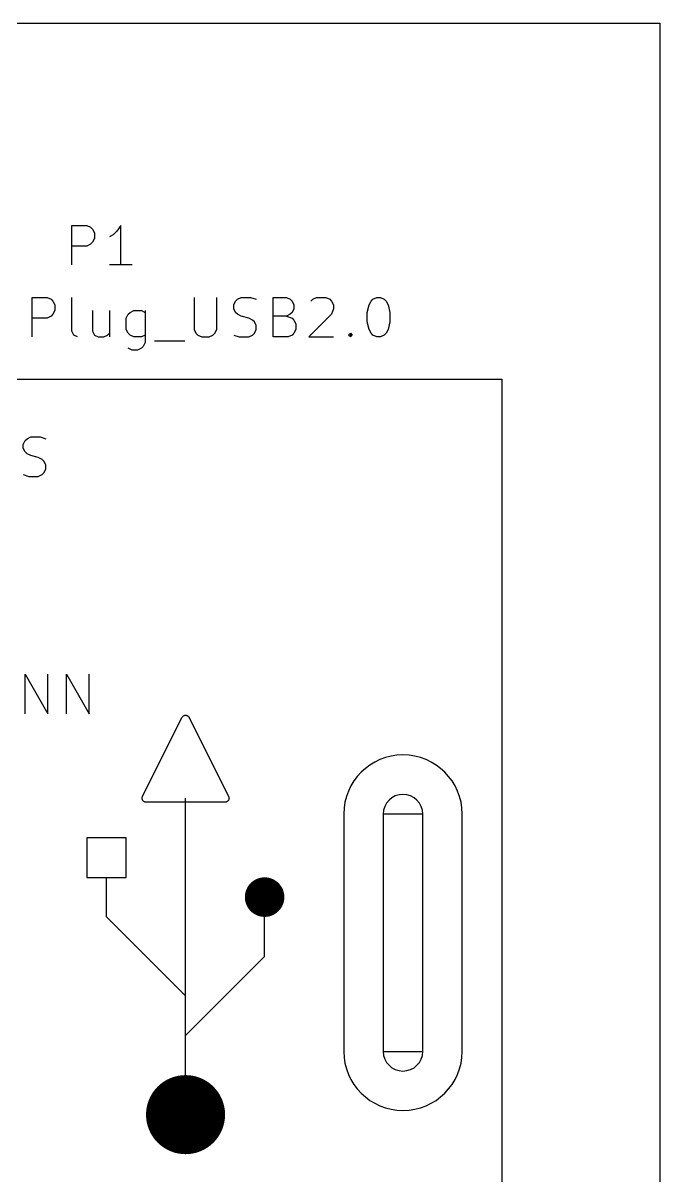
# Model space of a CAD drawing. Extents: x 0.4 to 16.1, y -11.3 to -0.4.
# Drawn here: x 9.244 to 10.05, y -10.007 to -8.55 of the extents above; entities that cross this region are included whole.
import ezdxf

# ---------------------------------------------------------------- set-up
doc = ezdxf.new("R2010")
doc.units = 0
doc.header["$MEASUREMENT"] = 0
for name, color, linetype in [('BLUE3', 171, 'CONTINUOUS'), ('CYAN2', 4, 'CONTINUOUS'), ('LYELLOW', 51, 'CONTINUOUS'), ('RED2', 1, 'CONTINUOUS')]:
    doc.layers.add(name, color=color, linetype=linetype)

msp = doc.modelspace()

# ---------------------------------------------------------------- linework, layer by layer
at = {"layer": 'BLUE3', "linetype": 'CONTINUOUS'}
for p, q in [((6.3, -8.55), (10.05, -8.55)), ((10.05, -8.55), (10.05, -11.1))]:
    msp.add_line(p, q, dxfattribs=at)
at = {"layer": 'CYAN2', "linetype": 'CONTINUOUS'}
for p, q in [((9.3061, -8.8558), (9.3061, -8.8058)), ((9.3061, -8.8058), (9.3251, -8.8058)), ((9.3061, -8.8558), (9.3061, -8.8058)), ((9.3061, -8.8058), (9.3251, -8.8058)), ((9.3251, -8.8058), (9.3299, -8.8082)), ((9.3251, -8.8058), (9.3299, -8.8082)), ((9.3299, -8.8082), (9.3323, -8.8106)), ((9.3299, -8.8082), (9.3323, -8.8106)), ((9.3323, -8.8106), (9.3347, -8.8153)), ((9.3323, -8.8106), (9.3347, -8.8153)), ((9.3347, -8.8153), (9.3347, -8.8225)), ((9.3347, -8.8153), (9.3347, -8.8225)), ((9.3585, -8.8177), (9.3537, -8.8201)), ((9.3585, -8.8177), (9.3537, -8.8201)), ((9.3632, -8.8129), (9.3585, -8.8177)), ((9.3632, -8.8129), (9.3585, -8.8177)), ((9.368, -8.8058), (9.3632, -8.8129)), ((9.368, -8.8058), (9.3632, -8.8129)), ((9.368, -8.8558), (9.368, -8.8058)), ((9.368, -8.8558), (9.368, -8.8058)), ((9.3251, -8.832), (9.3061, -8.832)), ((9.3251, -8.832), (9.3061, -8.832)), ((9.3299, -8.8296), (9.3251, -8.832)), ((9.3299, -8.8296), (9.3251, -8.832)), ((9.3323, -8.8272), (9.3299, -8.8296)), ((9.3323, -8.8272), (9.3299, -8.8296)), ((9.3347, -8.8225), (9.3323, -8.8272)), ((9.3347, -8.8225), (9.3323, -8.8272)), ((9.3823, -8.8558), (9.3537, -8.8558)), ((9.3823, -8.8558), (9.3537, -8.8558)), ((9.2561, -8.9468), (9.2561, -8.8968)), ((9.2561, -8.8968), (9.2751, -8.8968)), ((9.2561, -8.9468), (9.2561, -8.8968)), ((9.2561, -8.8968), (9.2751, -8.8968)), ((9.2751, -8.8968), (9.2799, -8.8992)), ((9.2751, -8.8968), (9.2799, -8.8992)), ((9.2799, -8.8992), (9.2823, -8.9016)), ((9.2799, -8.8992), (9.2823, -8.9016)), ((9.2823, -8.9016), (9.2847, -8.9063)), ((9.2823, -8.9016), (9.2847, -8.9063)), ((9.3061, -8.9397), (9.3061, -8.8968)), ((9.3061, -8.9397), (9.3061, -8.8968)), ((9.4609, -8.8968), (9.4609, -8.9373)), ((9.4609, -8.8968), (9.4609, -8.9373)), ((9.4894, -8.9373), (9.4894, -8.8968)), ((9.4894, -8.9373), (9.4894, -8.8968)), ((9.5109, -8.9063), (9.5132, -8.9016)), ((9.5109, -8.9063), (9.5132, -8.9016)), ((9.5132, -8.9016), (9.5156, -8.8992)), ((9.5132, -8.9016), (9.5156, -8.8992)), ((9.5156, -8.8992), (9.5204, -8.8968)), ((9.5156, -8.8992), (9.5204, -8.8968)), ((9.5204, -8.8968), (9.5323, -8.8968)), ((9.5204, -8.8968), (9.5323, -8.8968)), ((9.5323, -8.8968), (9.5394, -8.8992)), ((9.5323, -8.8968), (9.5394, -8.8992)), ((9.5609, -8.9468), (9.5609, -8.8968)), ((9.5609, -8.8968), (9.5775, -8.8968)), ((9.5609, -8.9468), (9.5609, -8.8968)), ((9.5609, -8.8968), (9.5775, -8.8968)), ((9.5775, -8.8968), (9.5823, -8.8992)), ((9.5775, -8.8968), (9.5823, -8.8992)), ((9.5823, -8.8992), (9.5847, -8.9016)), ((9.5823, -8.8992), (9.5847, -8.9016)), ((9.5847, -8.9016), (9.587, -8.9063)), ((9.5847, -8.9016), (9.587, -8.9063)), ((9.6085, -8.9016), (9.6109, -8.8992)), ((9.6085, -8.9016), (9.6109, -8.8992)), ((9.6109, -8.8992), (9.6156, -8.8968)), ((9.6109, -8.8992), (9.6156, -8.8968)), ((9.6156, -8.8968), (9.6275, -8.8968)), ((9.6156, -8.8968), (9.6275, -8.8968)), ((9.6275, -8.8968), (9.6323, -8.8992)), ((9.6275, -8.8968), (9.6323, -8.8992)), ((9.6323, -8.8992), (9.6347, -8.9016)), ((9.6323, -8.8992), (9.6347, -8.9016)), ((9.6347, -8.9016), (9.637, -8.9063)), ((9.6347, -8.9016), (9.637, -8.9063)), ((9.6823, -8.9063), (9.6847, -8.9016)), ((9.6823, -8.9063), (9.6847, -8.9016)), ((9.6847, -8.9016), (9.687, -8.8992)), ((9.6847, -8.9016), (9.687, -8.8992)), ((9.687, -8.8992), (9.6918, -8.8968)), ((9.687, -8.8992), (9.6918, -8.8968)), ((9.6918, -8.8968), (9.6966, -8.8968)), ((9.6918, -8.8968), (9.6966, -8.8968)), ((9.6966, -8.8968), (9.7013, -8.8992)), ((9.6966, -8.8968), (9.7013, -8.8992)), ((9.7013, -8.8992), (9.7037, -8.9016)), ((9.7013, -8.8992), (9.7037, -8.9016)), ((9.7037, -8.9016), (9.7061, -8.9063)), ((9.7037, -8.9016), (9.7061, -8.9063)), ((9.2823, -8.9182), (9.2799, -8.9206)), ((9.2823, -8.9182), (9.2799, -8.9206)), ((9.2847, -8.9135), (9.2823, -8.9182)), ((9.2847, -8.9135), (9.2823, -8.9182)), ((9.2847, -8.9063), (9.2847, -8.9135)), ((9.2847, -8.9063), (9.2847, -8.9135)), ((9.3323, -8.9135), (9.3323, -8.9397)), ((9.3323, -8.9135), (9.3323, -8.9397)), ((9.3537, -8.9135), (9.3537, -8.9468)), ((9.3537, -8.9135), (9.3537, -8.9468)), ((9.3751, -8.923), (9.3775, -8.9182)), ((9.3751, -8.923), (9.3775, -8.9182)), ((9.3775, -8.9182), (9.3799, -8.9159)), ((9.3775, -8.9182), (9.3799, -8.9159)), ((9.3799, -8.9159), (9.3847, -8.9135)), ((9.3799, -8.9159), (9.3847, -8.9135)), ((9.3847, -8.9135), (9.3942, -8.9135)), ((9.3847, -8.9135), (9.3942, -8.9135)), ((9.3942, -8.9135), (9.3989, -8.9159)), ((9.3942, -8.9135), (9.3989, -8.9159)), ((9.3989, -8.9135), (9.3989, -8.9539)), ((9.3989, -8.9135), (9.3989, -8.9539)), ((9.5109, -8.9111), (9.5109, -8.9063)), ((9.5109, -8.9111), (9.5109, -8.9063)), ((9.5132, -8.9159), (9.5109, -8.9111)), ((9.5132, -8.9159), (9.5109, -8.9111)), ((9.5156, -8.9182), (9.5132, -8.9159)), ((9.5156, -8.9182), (9.5132, -8.9159)), ((9.5204, -8.9206), (9.5156, -8.9182)), ((9.5204, -8.9206), (9.5156, -8.9182)), ((9.5823, -8.9182), (9.5775, -8.9206)), ((9.5823, -8.9182), (9.5775, -8.9206)), ((9.5847, -8.9159), (9.5823, -8.9182)), ((9.5847, -8.9159), (9.5823, -8.9182)), ((9.587, -8.9111), (9.5847, -8.9159)), ((9.587, -8.9111), (9.5847, -8.9159)), ((9.587, -8.9063), (9.587, -8.9111)), ((9.587, -8.9063), (9.587, -8.9111)), ((9.6347, -8.9182), (9.6061, -8.9468)), ((9.6347, -8.9182), (9.6061, -8.9468)), ((9.637, -8.9111), (9.6347, -8.9182)), ((9.637, -8.9111), (9.6347, -8.9182)), ((9.637, -8.9063), (9.637, -8.9111)), ((9.637, -8.9063), (9.637, -8.9111)), ((9.6799, -8.9159), (9.6823, -8.9063)), ((9.6799, -8.9159), (9.6823, -8.9063)), ((9.6799, -8.9278), (9.6799, -8.9159)), ((9.6799, -8.9278), (9.6799, -8.9159)), ((9.7061, -8.9063), (9.7085, -8.9159)), ((9.7061, -8.9063), (9.7085, -8.9159)), ((9.7085, -8.9159), (9.7085, -8.9278)), ((9.7085, -8.9159), (9.7085, -8.9278)), ((9.2751, -8.923), (9.2561, -8.923)), ((9.2751, -8.923), (9.2561, -8.923)), ((9.2799, -8.9206), (9.2751, -8.923)), ((9.2799, -8.9206), (9.2751, -8.923)), ((9.3751, -8.9373), (9.3751, -8.923)), ((9.3751, -8.9373), (9.3751, -8.923)), ((9.5299, -8.923), (9.5204, -8.9206)), ((9.5299, -8.923), (9.5204, -8.9206)), ((9.5347, -8.9254), (9.5299, -8.923)), ((9.5347, -8.9254), (9.5299, -8.923)), ((9.537, -8.9278), (9.5347, -8.9254)), ((9.537, -8.9278), (9.5347, -8.9254)), ((9.5394, -8.9325), (9.537, -8.9278)), ((9.5394, -8.9325), (9.537, -8.9278)), ((9.5394, -8.9373), (9.5394, -8.9325)), ((9.5394, -8.9373), (9.5394, -8.9325)), ((9.5775, -8.9206), (9.5609, -8.9206)), ((9.5775, -8.9206), (9.5609, -8.9206)), ((9.5775, -8.9206), (9.5847, -8.923)), ((9.5775, -8.9206), (9.5847, -8.923)), ((9.5847, -8.923), (9.587, -8.9254)), ((9.5847, -8.923), (9.587, -8.9254)), ((9.587, -8.9254), (9.5894, -8.9301)), ((9.587, -8.9254), (9.5894, -8.9301)), ((9.5894, -8.9301), (9.5894, -8.9373)), ((9.5894, -8.9301), (9.5894, -8.9373)), ((9.6823, -8.9373), (9.6799, -8.9278)), ((9.6823, -8.9373), (9.6799, -8.9278)), ((9.7085, -8.9278), (9.7061, -8.9373)), ((9.7085, -8.9278), (9.7061, -8.9373)), ((9.3085, -8.9444), (9.3061, -8.9397)), ((9.3085, -8.9444), (9.3061, -8.9397)), ((9.3132, -8.9468), (9.3085, -8.9444)), ((9.3132, -8.9468), (9.3085, -8.9444)), ((9.3323, -8.9397), (9.3347, -8.9444)), ((9.3323, -8.9397), (9.3347, -8.9444)), ((9.3347, -8.9444), (9.3394, -8.9468)), ((9.3347, -8.9444), (9.3394, -8.9468)), ((9.3394, -8.9468), (9.3466, -8.9468)), ((9.3394, -8.9468), (9.3466, -8.9468)), ((9.3466, -8.9468), (9.3513, -8.9444)), ((9.3466, -8.9468), (9.3513, -8.9444)), ((9.3513, -8.9444), (9.3537, -8.942)), ((9.3513, -8.9444), (9.3537, -8.942)), ((9.3775, -8.942), (9.3751, -8.9373)), ((9.3775, -8.942), (9.3751, -8.9373)), ((9.3799, -8.9444), (9.3775, -8.942)), ((9.3799, -8.9444), (9.3775, -8.942)), ((9.3847, -8.9468), (9.3799, -8.9444)), ((9.3847, -8.9468), (9.3799, -8.9444)), ((9.3942, -8.9468), (9.3847, -8.9468)), ((9.3942, -8.9468), (9.3847, -8.9468)), ((9.3989, -8.9444), (9.3942, -8.9468)), ((9.3989, -8.9444), (9.3942, -8.9468)), ((9.4609, -8.9373), (9.4632, -8.942)), ((9.4609, -8.9373), (9.4632, -8.942)), ((9.4632, -8.942), (9.4656, -8.9444)), ((9.4632, -8.942), (9.4656, -8.9444)), ((9.4656, -8.9444), (9.4704, -8.9468)), ((9.4656, -8.9444), (9.4704, -8.9468)), ((9.4704, -8.9468), (9.4799, -8.9468)), ((9.4704, -8.9468), (9.4799, -8.9468)), ((9.4799, -8.9468), (9.4847, -8.9444)), ((9.4799, -8.9468), (9.4847, -8.9444)), ((9.4847, -8.9444), (9.487, -8.942)), ((9.4847, -8.9444), (9.487, -8.942)), ((9.487, -8.942), (9.4894, -8.9373)), ((9.487, -8.942), (9.4894, -8.9373)), ((9.5109, -8.9444), (9.518, -8.9468)), ((9.5109, -8.9444), (9.518, -8.9468)), ((9.518, -8.9468), (9.5299, -8.9468)), ((9.518, -8.9468), (9.5299, -8.9468)), ((9.5299, -8.9468), (9.5347, -8.9444)), ((9.5299, -8.9468), (9.5347, -8.9444)), ((9.5347, -8.9444), (9.537, -8.942)), ((9.5347, -8.9444), (9.537, -8.942)), ((9.537, -8.942), (9.5394, -8.9373)), ((9.537, -8.942), (9.5394, -8.9373)), ((9.5799, -8.9468), (9.5609, -8.9468)), ((9.5799, -8.9468), (9.5609, -8.9468)), ((9.5847, -8.9444), (9.5799, -8.9468)), ((9.5847, -8.9444), (9.5799, -8.9468)), ((9.587, -8.942), (9.5847, -8.9444)), ((9.587, -8.942), (9.5847, -8.9444)), ((9.5894, -8.9373), (9.587, -8.942)), ((9.5894, -8.9373), (9.587, -8.942)), ((9.6061, -8.9468), (9.637, -8.9468)), ((9.6061, -8.9468), (9.637, -8.9468)), ((9.6561, -8.9444), (9.6585, -8.942)), ((9.6561, -8.9444), (9.6585, -8.942)), ((9.6585, -8.9468), (9.6561, -8.9444)), ((9.6585, -8.9468), (9.6561, -8.9444)), ((9.6585, -8.942), (9.6609, -8.9444)), ((9.6585, -8.942), (9.6585, -8.9468)), ((9.6585, -8.942), (9.6609, -8.9444)), ((9.6585, -8.942), (9.6585, -8.9468)), ((9.6609, -8.9444), (9.6585, -8.9468)), ((9.6609, -8.9444), (9.6585, -8.9468)), ((9.6847, -8.942), (9.6823, -8.9373)), ((9.6847, -8.942), (9.6823, -8.9373)), ((9.687, -8.9444), (9.6847, -8.942)), ((9.687, -8.9444), (9.6847, -8.942)), ((9.6918, -8.9468), (9.687, -8.9444)), ((9.6918, -8.9468), (9.687, -8.9444)), ((9.6966, -8.9468), (9.6918, -8.9468)), ((9.6966, -8.9468), (9.6918, -8.9468)), ((9.7013, -8.9444), (9.6966, -8.9468)), ((9.7013, -8.9444), (9.6966, -8.9468)), ((9.7037, -8.942), (9.7013, -8.9444)), ((9.7037, -8.942), (9.7013, -8.9444)), ((9.7061, -8.9373), (9.7037, -8.942)), ((9.7061, -8.9373), (9.7037, -8.942)), ((9.3823, -8.9635), (9.3775, -8.9611)), ((9.3823, -8.9635), (9.3775, -8.9611)), ((9.3894, -8.9635), (9.3823, -8.9635)), ((9.3894, -8.9635), (9.3823, -8.9635)), ((9.3942, -8.9611), (9.3894, -8.9635)), ((9.3942, -8.9611), (9.3894, -8.9635)), ((9.3966, -8.9587), (9.3942, -8.9611)), ((9.3966, -8.9587), (9.3942, -8.9611)), ((9.3989, -8.9539), (9.3966, -8.9587)), ((9.3989, -8.9539), (9.3966, -8.9587)), ((9.4109, -8.9516), (9.4489, -8.9516)), ((9.4109, -8.9516), (9.4489, -8.9516)), ((9.2448, -9.0827), (9.2471, -9.0779)), ((9.2448, -9.0827), (9.2471, -9.0779)), ((9.2471, -9.0779), (9.2495, -9.0755)), ((9.2471, -9.0779), (9.2495, -9.0755)), ((9.2495, -9.0755), (9.2543, -9.0731)), ((9.2495, -9.0755), (9.2543, -9.0731)), ((9.2543, -9.0731), (9.2662, -9.0731)), ((9.2543, -9.0731), (9.2662, -9.0731)), ((9.2662, -9.0731), (9.2733, -9.0755)), ((9.2662, -9.0731), (9.2733, -9.0755)), ((9.2448, -9.0874), (9.2448, -9.0827)), ((9.2448, -9.0874), (9.2448, -9.0827)), ((9.2471, -9.0922), (9.2448, -9.0874)), ((9.2471, -9.0922), (9.2448, -9.0874)), ((9.2495, -9.0946), (9.2471, -9.0922)), ((9.2495, -9.0946), (9.2471, -9.0922)), ((9.2543, -9.0969), (9.2495, -9.0946)), ((9.2543, -9.0969), (9.2495, -9.0946)), ((9.2638, -9.0993), (9.2543, -9.0969)), ((9.2638, -9.0993), (9.2543, -9.0969)), ((9.2686, -9.1017), (9.2638, -9.0993)), ((9.2686, -9.1017), (9.2638, -9.0993)), ((9.271, -9.1041), (9.2686, -9.1017)), ((9.271, -9.1041), (9.2686, -9.1017)), ((9.2733, -9.1088), (9.271, -9.1041)), ((9.2733, -9.1088), (9.271, -9.1041)), ((9.2733, -9.1136), (9.2733, -9.1088)), ((9.2733, -9.1136), (9.2733, -9.1088)), ((9.2448, -9.1208), (9.2519, -9.1231)), ((9.2448, -9.1208), (9.2519, -9.1231)), ((9.2519, -9.1231), (9.2638, -9.1231)), ((9.2519, -9.1231), (9.2638, -9.1231)), ((9.2638, -9.1231), (9.2686, -9.1208)), ((9.2638, -9.1231), (9.2686, -9.1208)), ((9.2686, -9.1208), (9.271, -9.1184)), ((9.2686, -9.1208), (9.271, -9.1184)), ((9.271, -9.1184), (9.2733, -9.1136)), ((9.271, -9.1184), (9.2733, -9.1136)), ((9.2471, -9.4231), (9.2471, -9.3731)), ((9.2471, -9.3731), (9.2757, -9.4231)), ((9.2471, -9.4231), (9.2471, -9.3731)), ((9.2471, -9.3731), (9.2757, -9.4231)), ((9.2757, -9.4231), (9.2757, -9.3731)), ((9.2757, -9.4231), (9.2757, -9.3731)), ((9.2995, -9.4231), (9.2995, -9.3731)), ((9.2995, -9.3731), (9.3281, -9.4231)), ((9.2995, -9.4231), (9.2995, -9.3731)), ((9.2995, -9.3731), (9.3281, -9.4231)), ((9.3281, -9.4231), (9.3281, -9.3731)), ((9.3281, -9.4231), (9.3281, -9.3731))]:
    msp.add_line(p, q, dxfattribs=at)
at = {"layer": 'LYELLOW', "linetype": 'CONTINUOUS'}
for p, q in [((9.05, -9), (9.85, -9)), ((9.85, -9), (9.85, -10.4))]:
    msp.add_line(p, q, dxfattribs=at)
at = {"layer": 'RED2', "linetype": 'CONTINUOUS'}
for p, q in [((9.05, -9), (9.85, -9)), ((9.85, -9), (9.85, -10.4)), ((9.3955, -9.5278), (9.4455, -9.4278)), ((9.4455, -9.4278), (9.4456, -9.4276)), ((9.4456, -9.4276), (9.4457, -9.4275)), ((9.4457, -9.4274), (9.446, -9.4269)), ((9.4457, -9.4275), (9.4457, -9.4274)), ((9.446, -9.4269), (9.4465, -9.4265)), ((9.4465, -9.4265), (9.4469, -9.426)), ((9.4469, -9.426), (9.4473, -9.4259)), ((9.4473, -9.4259), (9.4475, -9.4257)), ((9.4475, -9.4257), (9.4481, -9.4255)), ((9.4481, -9.4255), (9.4487, -9.4252)), ((9.4487, -9.4252), (9.449, -9.4251)), ((9.449, -9.4251), (9.4494, -9.425)), ((9.4494, -9.425), (9.45, -9.4251)), ((9.45, -9.4251), (9.4506, -9.425)), ((9.4506, -9.425), (9.451, -9.4251)), ((9.451, -9.4251), (9.4513, -9.4252)), ((9.4513, -9.4252), (9.4519, -9.4254)), ((9.4519, -9.4254), (9.4525, -9.4257)), ((9.4525, -9.4257), (9.4528, -9.4259)), ((9.4528, -9.4259), (9.4531, -9.4261)), ((9.4531, -9.4261), (9.4535, -9.4265)), ((9.4535, -9.4265), (9.454, -9.4269)), ((9.454, -9.4269), (9.4543, -9.4274)), ((9.4543, -9.4274), (9.4543, -9.4275)), ((9.4543, -9.4275), (9.4544, -9.4276)), ((9.4544, -9.4276), (9.4545, -9.4278)), ((9.4545, -9.4278), (9.5045, -9.5278)), ((9.395, -9.5306), (9.3951, -9.5298)), ((9.3951, -9.5308), (9.395, -9.5306)), ((9.3951, -9.529), (9.3952, -9.5289)), ((9.3951, -9.5298), (9.3951, -9.529)), ((9.3951, -9.531), (9.3951, -9.5308)), ((9.3954, -9.5317), (9.3951, -9.531)), ((9.3952, -9.5287), (9.3955, -9.5278)), ((9.3952, -9.5289), (9.3952, -9.5287)), ((9.3957, -9.5325), (9.3954, -9.5317)), ((9.45, -9.93), (9.45, -9.53)), ((9.5046, -9.5317), (9.5043, -9.5325)), ((9.5045, -9.5278), (9.5048, -9.5287)), ((9.5049, -9.531), (9.5046, -9.5317)), ((9.5048, -9.5287), (9.5048, -9.5289)), ((9.5048, -9.5289), (9.5049, -9.529)), ((9.5049, -9.529), (9.5049, -9.5298)), ((9.5049, -9.5298), (9.505, -9.5306)), ((9.505, -9.5306), (9.5049, -9.5308)), ((9.5049, -9.5308), (9.5049, -9.531)), ((9.3958, -9.5326), (9.3957, -9.5325)), ((9.3958, -9.5328), (9.3958, -9.5326)), ((9.3964, -9.5333), (9.3958, -9.5328)), ((9.3969, -9.534), (9.3964, -9.5333)), ((9.3971, -9.534), (9.3969, -9.534)), ((9.3972, -9.5342), (9.3971, -9.534)), ((9.398, -9.5345), (9.3972, -9.5342)), ((9.3987, -9.5348), (9.398, -9.5345)), ((9.3989, -9.5348), (9.3987, -9.5348)), ((9.399, -9.5349), (9.3989, -9.5348)), ((9.4, -9.535), (9.399, -9.5349)), ((9.5, -9.535), (9.4, -9.535)), ((9.501, -9.5349), (9.5, -9.535)), ((9.5011, -9.5348), (9.501, -9.5349)), ((9.5013, -9.5348), (9.5011, -9.5348)), ((9.502, -9.5345), (9.5013, -9.5348)), ((9.5028, -9.5342), (9.502, -9.5345)), ((9.5029, -9.534), (9.5028, -9.5342)), ((9.5031, -9.5339), (9.5029, -9.534)), ((9.5036, -9.5333), (9.5031, -9.5339)), ((9.5042, -9.5328), (9.5036, -9.5333)), ((9.5043, -9.5325), (9.5042, -9.5326)), ((9.5042, -9.5326), (9.5042, -9.5328)), ((9.65, -9.55), (9.65, -9.85)), ((9.75, -9.55), (9.7, -9.55)), ((9.7, -9.55), (9.7, -9.85)), ((9.75, -9.85), (9.75, -9.55)), ((9.8, -9.85), (9.8, -9.55)), ((9.375, -9.58), (9.325, -9.58)), ((9.325, -9.58), (9.325, -9.63)), ((9.375, -9.63), (9.375, -9.58)), ((9.325, -9.63), (9.375, -9.63)), ((9.35, -9.68), (9.35, -9.63)), ((9.45, -9.78), (9.35, -9.68)), ((9.55, -9.73), (9.55, -9.68)), ((9.45, -9.83), (9.55, -9.73)), ((9.7, -9.85), (9.75, -9.85))]:
    msp.add_line(p, q, dxfattribs=at)
at = {"layer": 'RED2'}
for points, const_width in [([(9.5375, -9.655, 1), (9.5625, -9.655, 1)], 0.025), ([(9.425, -9.93, 1), (9.475, -9.93, 1)], 0.05)]:
    msp.add_lwpolyline(points, format="xyb", close=True, dxfattribs=dict(at, const_width=const_width))
for centre, radius, start, end in [((9.725, -9.5503), 0.075, 0.2502, 179.7498), ((9.725, -9.5501), 0.025, 0.2441, 179.7559), ((9.725, -9.5501), 0.025, 0.2441, 179.7559), ((9.725, -9.8497), 0.075, -179.7498, -0.2502), ((9.725, -9.8499), 0.025, -179.7559, -0.2441), ((9.725, -9.8499), 0.025, -179.7559, -0.2441)]:
    msp.add_arc(centre, radius, start, end, dxfattribs=at)

doc.saveas('drawing.dxf')
